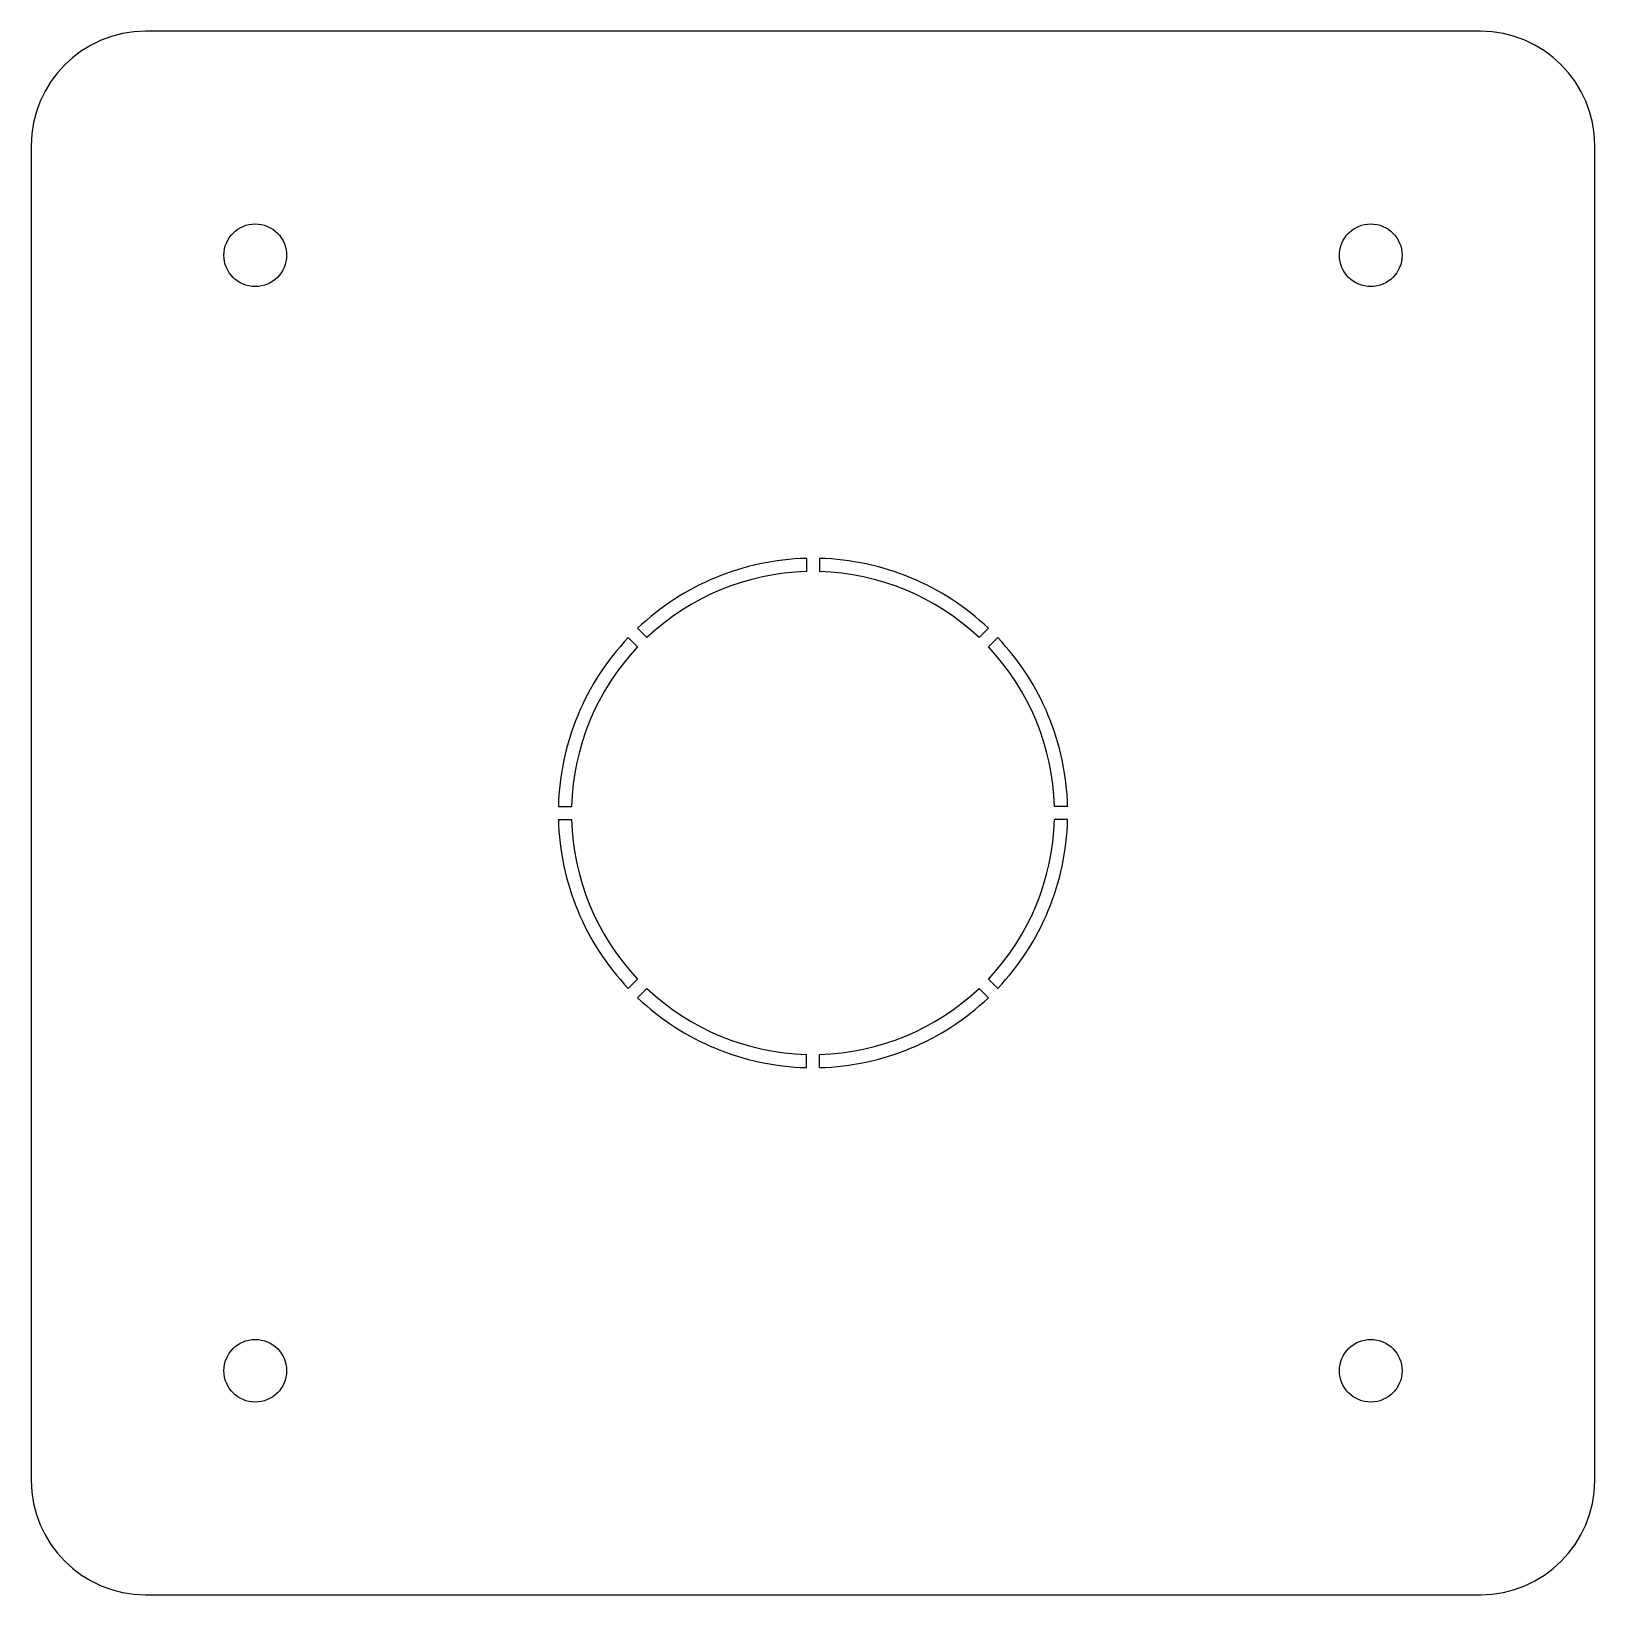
# Model space of a CAD drawing. Header units: millimetres. Extents: x 0 to 178, y -178 to 0.
import ezdxf

# ---------------------------------------------------------------- set-up
doc = ezdxf.new("R2010")
doc.units = ezdxf.units.MM

msp = doc.modelspace()

# ---------------------------------------------------------------- linework, layer by layer
at = {"color": 7, "linetype": 'Continuous', "lineweight": 25}
for p, q in [((165, 0), (13, 0)), ((0, -13), (0, -165)), ((178, -165), (178, -13)), ((88.25, -60.01), (88.25, -61.51)), ((89.75, -60.01), (89.75, -61.51)), ((67.97, -69.03), (69.03, -70.09)), ((69.03, -67.97), (70.09, -69.03)), ((108.97, -67.97), (107.91, -69.03)), ((110.03, -69.03), (108.97, -70.09)), ((60.01, -88.25), (61.51, -88.25)), ((117.99, -88.25), (116.49, -88.25)), ((60.01, -89.75), (61.51, -89.75)), ((117.99, -89.75), (116.49, -89.75)), ((67.97, -108.97), (69.03, -107.91)), ((110.03, -108.97), (108.97, -107.91)), ((69.03, -110.03), (70.09, -108.97)), ((108.97, -110.03), (107.91, -108.97)), ((88.25, -117.99), (88.25, -116.49)), ((89.75, -117.99), (89.75, -116.49)), ((13, -178), (165, -178))]:
    msp.add_line(p, q, dxfattribs=at)
for centre in [(25.5, -25.5), (152.5, -25.5), (25.5, -152.5), (152.5, -152.5)]:
    msp.add_circle(centre, 3.57, dxfattribs=at)
for centre, radius, start, end in [((13, -13), 13, 90, 180), ((165, -13), 13, 0, 90), ((89, -89), 29, 91.482, 133.518), ((89, -89), 29, 46.482, 88.518), ((89, -89), 27.5, 91.5628, 133.4372), ((89, -89), 27.5, 46.5628, 88.4372), ((89, -89), 29, 136.482, 178.518), ((89, -89), 29, 1.482, 43.518), ((89, -89), 27.5, 136.5628, 178.4372), ((89, -89), 27.5, 1.5628, 43.4372), ((89, -89), 29, 181.482, 223.518), ((89, -89), 27.5, 181.5628, 223.4372), ((89, -89), 27.5, 316.5628, 358.4372), ((89, -89), 29, 316.482, 358.518), ((89, -89), 29, 226.482, 268.518), ((89, -89), 27.5, 226.5628, 268.4372), ((89, -89), 27.5, 271.5628, 313.4372), ((89, -89), 29, 271.482, 313.518), ((13, -165), 13, 180, 270), ((165, -165), 13, 270, 0)]:
    msp.add_arc(centre, radius, start, end, dxfattribs=at)

doc.saveas('drawing.dxf')
